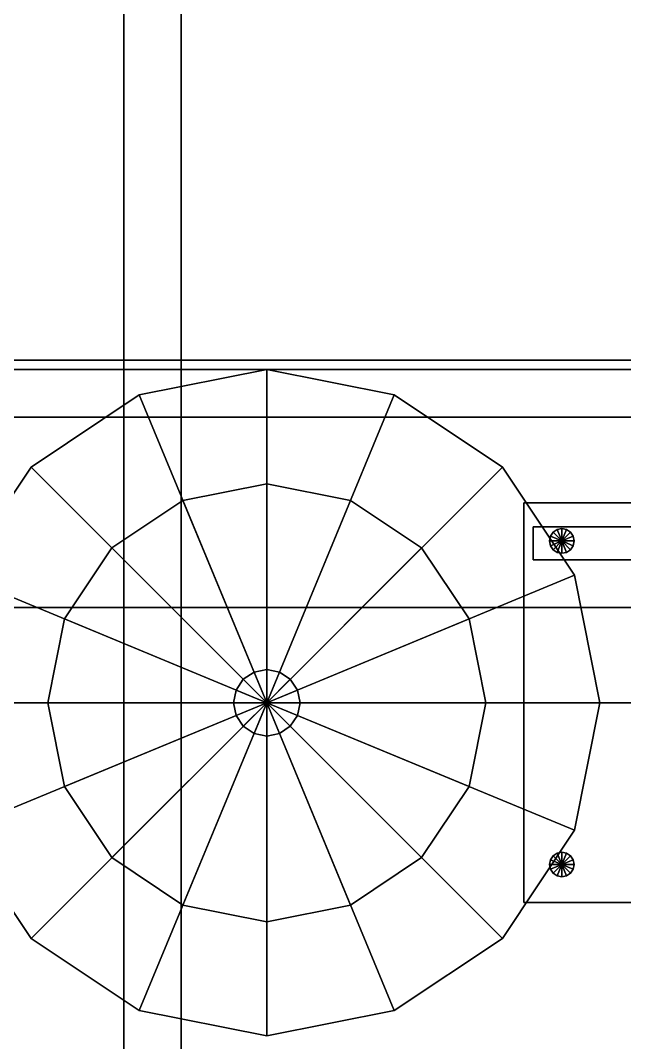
# Model space of a CAD drawing. Header units: millimetres. Extents: x -8000 to 18500, y -500 to 32500.
# Drawn here: x 8341 to 8976, y 10843 to 11917 of the extents above; entities that cross this region are included whole.
import ezdxf

# ---------------------------------------------------------------- set-up
doc = ezdxf.new("R2010")
doc.units = ezdxf.units.MM
for name, color, linetype in [('3D-FURNITURE', 7, 'Continuous'), ('3D-PERGOLA', 7, 'Continuous'), ('3D-SITE', 7, 'Continuous'), ('3D-SLABS', 7, 'Continuous'), ('3D-VEHICLES', 7, 'Continuous')]:
    doc.layers.add(name, color=color, linetype=linetype)

msp = doc.modelspace()

# ---------------------------------------------------------------- linework, layer by layer
at = {"layer": '3D-FURNITURE', "color": 7}
for points in [[(8600, 11550, 4638), (8466.1, 11523.4, 4638), (8466.1, 11523.4, 4670), (8600, 11550, 4670)], [(8600, 11200, 4670), (8600, 11550, 4670), (8466.1, 11523.4, 4670), (8600, 11200, 4670)], [(8600, 11200, 4638), (8466.1, 11523.4, 4638), (8600, 11550, 4638), (8600, 11200, 4638)], [(8733.9, 11523.4, 4638), (8600, 11550, 4638), (8600, 11550, 4670), (8733.9, 11523.4, 4670)], [(8600, 11200, 4670), (8733.9, 11523.4, 4670), (8600, 11550, 4670), (8600, 11200, 4670)], [(8600, 11200, 4638), (8600, 11550, 4638), (8733.9, 11523.4, 4638), (8600, 11200, 4638)], [(8466.1, 11523.4, 4638), (8352.5, 11447.5, 4638), (8352.5, 11447.5, 4670), (8466.1, 11523.4, 4670)], [(8600, 11200, 4670), (8466.1, 11523.4, 4670), (8352.5, 11447.5, 4670), (8600, 11200, 4670)], [(8600, 11200, 4638), (8352.5, 11447.5, 4638), (8466.1, 11523.4, 4638), (8600, 11200, 4638)], [(8600, 11200, 4670), (8847.5, 11447.5, 4670), (8733.9, 11523.4, 4670), (8600, 11200, 4670)], [(8600, 11200, 4638), (8733.9, 11523.4, 4638), (8847.5, 11447.5, 4638), (8600, 11200, 4638)], [(8847.5, 11447.5, 4638), (8733.9, 11523.4, 4638), (8733.9, 11523.4, 4670), (8847.5, 11447.5, 4670)], [(8352.5, 11447.5, 4638), (8276.6, 11333.9, 4638), (8276.6, 11333.9, 4670), (8352.5, 11447.5, 4670)], [(8600, 11200, 4670), (8352.5, 11447.5, 4670), (8276.6, 11333.9, 4670), (8600, 11200, 4670)], [(8600, 11200, 4638), (8276.6, 11333.9, 4638), (8352.5, 11447.5, 4638), (8600, 11200, 4638)], [(8600, 11200, 4670), (8923.4, 11333.9, 4670), (8847.5, 11447.5, 4670), (8600, 11200, 4670)], [(8600, 11200, 4638), (8847.5, 11447.5, 4638), (8923.4, 11333.9, 4638), (8600, 11200, 4638)], [(8923.4, 11333.9, 4638), (8847.5, 11447.5, 4638), (8847.5, 11447.5, 4670), (8923.4, 11333.9, 4670)], [(8600, 11430, 3950), (8512, 11412.5, 3950), (8512, 11412.5, 3968), (8600, 11430, 3968)], [(8600, 11200, 3968), (8600, 11430, 3968), (8512, 11412.5, 3968), (8600, 11200, 3968)], [(8600, 11200, 3950), (8512, 11412.5, 3950), (8600, 11430, 3950), (8600, 11200, 3950)], [(8688, 11412.5, 3950), (8600, 11430, 3950), (8600, 11430, 3968), (8688, 11412.5, 3968)], [(8600, 11200, 3968), (8688, 11412.5, 3968), (8600, 11430, 3968), (8600, 11200, 3968)], [(8600, 11200, 3950), (8600, 11430, 3950), (8688, 11412.5, 3950), (8600, 11200, 3950)], [(8512, 11412.5, 3950), (8437.4, 11362.6, 3950), (8437.4, 11362.6, 3968), (8512, 11412.5, 3968)], [(8600, 11200, 3968), (8512, 11412.5, 3968), (8437.4, 11362.6, 3968), (8600, 11200, 3968)], [(8600, 11200, 3950), (8437.4, 11362.6, 3950), (8512, 11412.5, 3950), (8600, 11200, 3950)], [(8600, 11200, 3968), (8762.6, 11362.6, 3968), (8688, 11412.5, 3968), (8600, 11200, 3968)], [(8600, 11200, 3950), (8688, 11412.5, 3950), (8762.6, 11362.6, 3950), (8600, 11200, 3950)], [(8762.6, 11362.6, 3950), (8688, 11412.5, 3950), (8688, 11412.5, 3968), (8762.6, 11362.6, 3968)], [(8870, 10990, 4360), (8870, 11410, 4360), (9290, 11410, 4360), (9290, 10990, 4360)], [(8870, 11410, 4360), (8870, 11410, 4400), (9290, 11410, 4400), (9290, 11410, 4360)], [(8870, 10990, 4360), (8870, 10990, 4400), (8870, 11410, 4400), (8870, 11410, 4360)], [(8870, 10990, 4400), (9290, 10990, 4400), (9290, 11410, 4400), (8870, 11410, 4400)], [(8880, 11350, 4650), (8880, 11385, 4650), (9280, 11385, 4650), (9280, 11350, 4650)], [(8880, 11385, 4650), (8880, 11385, 4740), (9280, 11385, 4740), (9280, 11385, 4650)], [(8880, 11350, 4650), (8880, 11350, 4740), (8880, 11385, 4740), (8880, 11385, 4650)], [(8880, 11350, 4740), (9280, 11350, 4740), (9280, 11385, 4740), (8880, 11385, 4740)], [(8910, 11383, 3950), (8905, 11382, 3950), (8905, 11382, 4380), (8910, 11383, 4380)], [(8910, 11370, 4380), (8910, 11383, 4380), (8905, 11382, 4380), (8910, 11370, 4380)], [(8910, 11370, 3950), (8905, 11382, 3950), (8910, 11383, 3950), (8910, 11370, 3950)], [(8915, 11382, 3950), (8910, 11383, 3950), (8910, 11383, 4380), (8915, 11382, 4380)], [(8910, 11370, 4380), (8915, 11382, 4380), (8910, 11383, 4380), (8910, 11370, 4380)], [(8910, 11370, 3950), (8910, 11383, 3950), (8915, 11382, 3950), (8910, 11370, 3950)], [(8898, 11375, 3950), (8897, 11370, 3950), (8897, 11370, 4380), (8898, 11375, 4380)], [(8910, 11370, 4380), (8898, 11375, 4380), (8897, 11370, 4380), (8910, 11370, 4380)], [(8910, 11370, 3950), (8897, 11370, 3950), (8898, 11375, 3950), (8910, 11370, 3950)], [(8900.8, 11379.2, 3950), (8898, 11375, 3950), (8898, 11375, 4380), (8900.8, 11379.2, 4380)], [(8910, 11370, 4380), (8900.8, 11379.2, 4380), (8898, 11375, 4380), (8910, 11370, 4380)], [(8910, 11370, 3950), (8898, 11375, 3950), (8900.8, 11379.2, 3950), (8910, 11370, 3950)], [(8905, 11382, 3950), (8900.8, 11379.2, 3950), (8900.8, 11379.2, 4380), (8905, 11382, 4380)], [(8910, 11370, 4380), (8905, 11382, 4380), (8900.8, 11379.2, 4380), (8910, 11370, 4380)], [(8910, 11370, 3950), (8900.8, 11379.2, 3950), (8905, 11382, 3950), (8910, 11370, 3950)], [(8910, 11370, 4380), (8919.2, 11379.2, 4380), (8915, 11382, 4380), (8910, 11370, 4380)], [(8910, 11370, 3950), (8915, 11382, 3950), (8919.2, 11379.2, 3950), (8910, 11370, 3950)], [(8910, 11370, 4380), (8922, 11375, 4380), (8919.2, 11379.2, 4380), (8910, 11370, 4380)], [(8910, 11370, 3950), (8919.2, 11379.2, 3950), (8922, 11375, 3950), (8910, 11370, 3950)], [(8910, 11370, 4380), (8923, 11370, 4380), (8922, 11375, 4380), (8910, 11370, 4380)], [(8910, 11370, 3950), (8922, 11375, 3950), (8923, 11370, 3950), (8910, 11370, 3950)], [(8919.2, 11379.2, 3950), (8915, 11382, 3950), (8915, 11382, 4380), (8919.2, 11379.2, 4380)], [(8922, 11375, 3950), (8919.2, 11379.2, 3950), (8919.2, 11379.2, 4380), (8922, 11375, 4380)], [(8923, 11370, 3950), (8922, 11375, 3950), (8922, 11375, 4380), (8923, 11370, 4380)], [(8437.4, 11362.6, 3950), (8387.5, 11288, 3950), (8387.5, 11288, 3968), (8437.4, 11362.6, 3968)], [(8600, 11200, 3968), (8437.4, 11362.6, 3968), (8387.5, 11288, 3968), (8600, 11200, 3968)], [(8600, 11200, 3950), (8387.5, 11288, 3950), (8437.4, 11362.6, 3950), (8600, 11200, 3950)], [(8600, 11200, 3968), (8812.5, 11288, 3968), (8762.6, 11362.6, 3968), (8600, 11200, 3968)], [(8600, 11200, 3950), (8762.6, 11362.6, 3950), (8812.5, 11288, 3950), (8600, 11200, 3950)], [(8812.5, 11288, 3950), (8762.6, 11362.6, 3950), (8762.6, 11362.6, 3968), (8812.5, 11288, 3968)], [(8897, 11370, 3950), (8898, 11365, 3950), (8898, 11365, 4380), (8897, 11370, 4380)], [(8910, 11370, 4380), (8897, 11370, 4380), (8898, 11365, 4380), (8910, 11370, 4380)], [(8910, 11370, 3950), (8898, 11365, 3950), (8897, 11370, 3950), (8910, 11370, 3950)], [(8910, 11370, 4380), (8898, 11365, 4380), (8900.8, 11360.8, 4380), (8910, 11370, 4380)], [(8910, 11370, 3950), (8900.8, 11360.8, 3950), (8898, 11365, 3950), (8910, 11370, 3950)], [(8898, 11365, 3950), (8900.8, 11360.8, 3950), (8900.8, 11360.8, 4380), (8898, 11365, 4380)], [(8910, 11370, 4380), (8900.8, 11360.8, 4380), (8905, 11358, 4380), (8910, 11370, 4380)], [(8910, 11370, 3950), (8905, 11358, 3950), (8900.8, 11360.8, 3950), (8910, 11370, 3950)], [(8910, 11370, 4380), (8905, 11358, 4380), (8910, 11357, 4380), (8910, 11370, 4380)], [(8910, 11370, 3950), (8910, 11357, 3950), (8905, 11358, 3950), (8910, 11370, 3950)], [(8910, 11370, 4380), (8910, 11357, 4380), (8915, 11358, 4380), (8910, 11370, 4380)], [(8910, 11370, 3950), (8915, 11358, 3950), (8910, 11357, 3950), (8910, 11370, 3950)], [(8910, 11370, 4380), (8915, 11358, 4380), (8919.2, 11360.8, 4380), (8910, 11370, 4380)], [(8910, 11370, 3950), (8919.2, 11360.8, 3950), (8915, 11358, 3950), (8910, 11370, 3950)], [(8910, 11370, 4380), (8919.2, 11360.8, 4380), (8922, 11365, 4380), (8910, 11370, 4380)], [(8910, 11370, 3950), (8922, 11365, 3950), (8919.2, 11360.8, 3950), (8910, 11370, 3950)], [(8910, 11370, 4380), (8922, 11365, 4380), (8923, 11370, 4380), (8910, 11370, 4380)], [(8910, 11370, 3950), (8923, 11370, 3950), (8922, 11365, 3950), (8910, 11370, 3950)], [(8919.2, 11360.8, 3950), (8922, 11365, 3950), (8922, 11365, 4380), (8919.2, 11360.8, 4380)], [(8922, 11365, 3950), (8923, 11370, 3950), (8923, 11370, 4380), (8922, 11365, 4380)], [(8900.8, 11360.8, 3950), (8905, 11358, 3950), (8905, 11358, 4380), (8900.8, 11360.8, 4380)], [(8905, 11358, 3950), (8910, 11357, 3950), (8910, 11357, 4380), (8905, 11358, 4380)], [(8910, 11357, 3950), (8915, 11358, 3950), (8915, 11358, 4380), (8910, 11357, 4380)], [(8915, 11358, 3950), (8919.2, 11360.8, 3950), (8919.2, 11360.8, 4380), (8915, 11358, 4380)], [(8880, 11350, 4650), (9280, 11350, 4650), (9280, 11350, 4740), (8880, 11350, 4740)], [(8600, 11200, 4670), (8276.6, 11333.9, 4670), (8250, 11200, 4670), (8600, 11200, 4670)], [(8600, 11200, 4638), (8250, 11200, 4638), (8276.6, 11333.9, 4638), (8600, 11200, 4638)], [(8600, 11200, 4670), (8950, 11200, 4670), (8923.4, 11333.9, 4670), (8600, 11200, 4670)], [(8600, 11200, 4638), (8923.4, 11333.9, 4638), (8950, 11200, 4638), (8600, 11200, 4638)], [(8950, 11200, 4638), (8923.4, 11333.9, 4638), (8923.4, 11333.9, 4670), (8950, 11200, 4670)], [(8387.5, 11288, 3950), (8370, 11200, 3950), (8370, 11200, 3968), (8387.5, 11288, 3968)], [(8600, 11200, 3968), (8387.5, 11288, 3968), (8370, 11200, 3968), (8600, 11200, 3968)], [(8600, 11200, 3950), (8370, 11200, 3950), (8387.5, 11288, 3950), (8600, 11200, 3950)], [(8600, 11200, 3968), (8830, 11200, 3968), (8812.5, 11288, 3968), (8600, 11200, 3968)], [(8600, 11200, 3950), (8812.5, 11288, 3950), (8830, 11200, 3950), (8600, 11200, 3950)], [(8830, 11200, 3950), (8812.5, 11288, 3950), (8812.5, 11288, 3968), (8830, 11200, 3968)], [(8600, 11235, 3968), (8586.6, 11232.3, 3968), (8586.6, 11232.3, 4638), (8600, 11235, 4638)], [(8600, 11200, 4638), (8600, 11235, 4638), (8586.6, 11232.3, 4638), (8600, 11200, 4638)], [(8600, 11200, 3968), (8586.6, 11232.3, 3968), (8600, 11235, 3968), (8600, 11200, 3968)], [(8613.4, 11232.3, 3968), (8600, 11235, 3968), (8600, 11235, 4638), (8613.4, 11232.3, 4638)], [(8600, 11200, 4638), (8613.4, 11232.3, 4638), (8600, 11235, 4638), (8600, 11200, 4638)], [(8600, 11200, 3968), (8600, 11235, 3968), (8613.4, 11232.3, 3968), (8600, 11200, 3968)], [(8575.3, 11224.7, 3968), (8567.7, 11213.4, 3968), (8567.7, 11213.4, 4638), (8575.3, 11224.7, 4638)], [(8600, 11200, 4638), (8575.3, 11224.7, 4638), (8567.7, 11213.4, 4638), (8600, 11200, 4638)], [(8600, 11200, 3968), (8567.7, 11213.4, 3968), (8575.3, 11224.7, 3968), (8600, 11200, 3968)], [(8586.6, 11232.3, 3968), (8575.3, 11224.7, 3968), (8575.3, 11224.7, 4638), (8586.6, 11232.3, 4638)], [(8600, 11200, 4638), (8586.6, 11232.3, 4638), (8575.3, 11224.7, 4638), (8600, 11200, 4638)], [(8600, 11200, 3968), (8575.3, 11224.7, 3968), (8586.6, 11232.3, 3968), (8600, 11200, 3968)], [(8600, 11200, 4638), (8624.7, 11224.7, 4638), (8613.4, 11232.3, 4638), (8600, 11200, 4638)], [(8600, 11200, 3968), (8613.4, 11232.3, 3968), (8624.7, 11224.7, 3968), (8600, 11200, 3968)], [(8600, 11200, 4638), (8632.3, 11213.4, 4638), (8624.7, 11224.7, 4638), (8600, 11200, 4638)], [(8600, 11200, 3968), (8624.7, 11224.7, 3968), (8632.3, 11213.4, 3968), (8600, 11200, 3968)], [(8624.7, 11224.7, 3968), (8613.4, 11232.3, 3968), (8613.4, 11232.3, 4638), (8624.7, 11224.7, 4638)], [(8632.3, 11213.4, 3968), (8624.7, 11224.7, 3968), (8624.7, 11224.7, 4638), (8632.3, 11213.4, 4638)], [(8567.7, 11213.4, 3968), (8565, 11200, 3968), (8565, 11200, 4638), (8567.7, 11213.4, 4638)], [(8600, 11200, 4638), (8567.7, 11213.4, 4638), (8565, 11200, 4638), (8600, 11200, 4638)], [(8600, 11200, 3968), (8565, 11200, 3968), (8567.7, 11213.4, 3968), (8600, 11200, 3968)], [(8600, 11200, 4638), (8635, 11200, 4638), (8632.3, 11213.4, 4638), (8600, 11200, 4638)], [(8600, 11200, 3968), (8632.3, 11213.4, 3968), (8635, 11200, 3968), (8600, 11200, 3968)], [(8635, 11200, 3968), (8632.3, 11213.4, 3968), (8632.3, 11213.4, 4638), (8635, 11200, 4638)], [(8600, 11200, 4670), (8250, 11200, 4670), (8276.6, 11066.1, 4670), (8600, 11200, 4670)], [(8600, 11200, 4638), (8276.6, 11066.1, 4638), (8250, 11200, 4638), (8600, 11200, 4638)], [(8600, 11200, 4670), (8276.6, 11066.1, 4670), (8352.5, 10952.5, 4670), (8600, 11200, 4670)], [(8600, 11200, 4638), (8352.5, 10952.5, 4638), (8276.6, 11066.1, 4638), (8600, 11200, 4638)], [(8600, 11200, 4670), (8352.5, 10952.5, 4670), (8466.1, 10876.6, 4670), (8600, 11200, 4670)], [(8600, 11200, 4638), (8466.1, 10876.6, 4638), (8352.5, 10952.5, 4638), (8600, 11200, 4638)], [(8370, 11200, 3950), (8387.5, 11112, 3950), (8387.5, 11112, 3968), (8370, 11200, 3968)], [(8600, 11200, 3968), (8370, 11200, 3968), (8387.5, 11112, 3968), (8600, 11200, 3968)], [(8600, 11200, 3950), (8387.5, 11112, 3950), (8370, 11200, 3950), (8600, 11200, 3950)], [(8600, 11200, 3968), (8387.5, 11112, 3968), (8437.4, 11037.4, 3968), (8600, 11200, 3968)], [(8600, 11200, 3950), (8437.4, 11037.4, 3950), (8387.5, 11112, 3950), (8600, 11200, 3950)], [(8600, 11200, 3968), (8437.4, 11037.4, 3968), (8512, 10987.5, 3968), (8600, 11200, 3968)], [(8600, 11200, 3950), (8512, 10987.5, 3950), (8437.4, 11037.4, 3950), (8600, 11200, 3950)], [(8600, 11200, 4670), (8466.1, 10876.6, 4670), (8600, 10850, 4670), (8600, 11200, 4670)], [(8600, 11200, 4638), (8600, 10850, 4638), (8466.1, 10876.6, 4638), (8600, 11200, 4638)], [(8600, 11200, 3968), (8512, 10987.5, 3968), (8600, 10970, 3968), (8600, 11200, 3968)], [(8600, 11200, 3950), (8600, 10970, 3950), (8512, 10987.5, 3950), (8600, 11200, 3950)], [(8565, 11200, 3968), (8567.7, 11186.6, 3968), (8567.7, 11186.6, 4638), (8565, 11200, 4638)], [(8600, 11200, 4638), (8565, 11200, 4638), (8567.7, 11186.6, 4638), (8600, 11200, 4638)], [(8600, 11200, 3968), (8567.7, 11186.6, 3968), (8565, 11200, 3968), (8600, 11200, 3968)], [(8600, 11200, 4638), (8567.7, 11186.6, 4638), (8575.3, 11175.3, 4638), (8600, 11200, 4638)], [(8600, 11200, 3968), (8575.3, 11175.3, 3968), (8567.7, 11186.6, 3968), (8600, 11200, 3968)], [(8600, 11200, 4638), (8575.3, 11175.3, 4638), (8586.6, 11167.7, 4638), (8600, 11200, 4638)], [(8600, 11200, 3968), (8586.6, 11167.7, 3968), (8575.3, 11175.3, 3968), (8600, 11200, 3968)], [(8600, 11200, 4638), (8586.6, 11167.7, 4638), (8600, 11165, 4638), (8600, 11200, 4638)], [(8600, 11200, 3968), (8600, 11165, 3968), (8586.6, 11167.7, 3968), (8600, 11200, 3968)], [(8600, 11200, 3968), (8600, 10970, 3968), (8688, 10987.5, 3968), (8600, 11200, 3968)], [(8600, 11200, 3950), (8688, 10987.5, 3950), (8600, 10970, 3950), (8600, 11200, 3950)], [(8600, 11200, 3968), (8688, 10987.5, 3968), (8762.6, 11037.4, 3968), (8600, 11200, 3968)], [(8600, 11200, 3950), (8762.6, 11037.4, 3950), (8688, 10987.5, 3950), (8600, 11200, 3950)], [(8600, 11200, 3968), (8762.6, 11037.4, 3968), (8812.5, 11112, 3968), (8600, 11200, 3968)], [(8600, 11200, 3950), (8812.5, 11112, 3950), (8762.6, 11037.4, 3950), (8600, 11200, 3950)], [(8600, 11200, 3968), (8812.5, 11112, 3968), (8830, 11200, 3968), (8600, 11200, 3968)], [(8600, 11200, 3950), (8830, 11200, 3950), (8812.5, 11112, 3950), (8600, 11200, 3950)], [(8600, 11200, 4638), (8600, 11165, 4638), (8613.4, 11167.7, 4638), (8600, 11200, 4638)], [(8600, 11200, 3968), (8613.4, 11167.7, 3968), (8600, 11165, 3968), (8600, 11200, 3968)], [(8600, 11200, 4638), (8613.4, 11167.7, 4638), (8624.7, 11175.3, 4638), (8600, 11200, 4638)], [(8600, 11200, 3968), (8624.7, 11175.3, 3968), (8613.4, 11167.7, 3968), (8600, 11200, 3968)], [(8600, 11200, 4638), (8624.7, 11175.3, 4638), (8632.3, 11186.6, 4638), (8600, 11200, 4638)], [(8600, 11200, 3968), (8632.3, 11186.6, 3968), (8624.7, 11175.3, 3968), (8600, 11200, 3968)], [(8600, 11200, 4638), (8632.3, 11186.6, 4638), (8635, 11200, 4638), (8600, 11200, 4638)], [(8600, 11200, 3968), (8635, 11200, 3968), (8632.3, 11186.6, 3968), (8600, 11200, 3968)], [(8600, 11200, 4670), (8600, 10850, 4670), (8733.9, 10876.6, 4670), (8600, 11200, 4670)], [(8600, 11200, 4638), (8733.9, 10876.6, 4638), (8600, 10850, 4638), (8600, 11200, 4638)], [(8600, 11200, 4670), (8733.9, 10876.6, 4670), (8847.5, 10952.5, 4670), (8600, 11200, 4670)], [(8600, 11200, 4638), (8847.5, 10952.5, 4638), (8733.9, 10876.6, 4638), (8600, 11200, 4638)], [(8600, 11200, 4670), (8847.5, 10952.5, 4670), (8923.4, 11066.1, 4670), (8600, 11200, 4670)], [(8600, 11200, 4638), (8923.4, 11066.1, 4638), (8847.5, 10952.5, 4638), (8600, 11200, 4638)], [(8600, 11200, 4670), (8923.4, 11066.1, 4670), (8950, 11200, 4670), (8600, 11200, 4670)], [(8600, 11200, 4638), (8950, 11200, 4638), (8923.4, 11066.1, 4638), (8600, 11200, 4638)], [(8632.3, 11186.6, 3968), (8635, 11200, 3968), (8635, 11200, 4638), (8632.3, 11186.6, 4638)], [(8812.5, 11112, 3950), (8830, 11200, 3950), (8830, 11200, 3968), (8812.5, 11112, 3968)], [(8923.4, 11066.1, 4638), (8950, 11200, 4638), (8950, 11200, 4670), (8923.4, 11066.1, 4670)], [(8567.7, 11186.6, 3968), (8575.3, 11175.3, 3968), (8575.3, 11175.3, 4638), (8567.7, 11186.6, 4638)], [(8624.7, 11175.3, 3968), (8632.3, 11186.6, 3968), (8632.3, 11186.6, 4638), (8624.7, 11175.3, 4638)], [(8575.3, 11175.3, 3968), (8586.6, 11167.7, 3968), (8586.6, 11167.7, 4638), (8575.3, 11175.3, 4638)], [(8613.4, 11167.7, 3968), (8624.7, 11175.3, 3968), (8624.7, 11175.3, 4638), (8613.4, 11167.7, 4638)], [(8586.6, 11167.7, 3968), (8600, 11165, 3968), (8600, 11165, 4638), (8586.6, 11167.7, 4638)], [(8600, 11165, 3968), (8613.4, 11167.7, 3968), (8613.4, 11167.7, 4638), (8600, 11165, 4638)], [(8387.5, 11112, 3950), (8437.4, 11037.4, 3950), (8437.4, 11037.4, 3968), (8387.5, 11112, 3968)], [(8762.6, 11037.4, 3950), (8812.5, 11112, 3950), (8812.5, 11112, 3968), (8762.6, 11037.4, 3968)], [(8276.6, 11066.1, 4638), (8352.5, 10952.5, 4638), (8352.5, 10952.5, 4670), (8276.6, 11066.1, 4670)], [(8847.5, 10952.5, 4638), (8923.4, 11066.1, 4638), (8923.4, 11066.1, 4670), (8847.5, 10952.5, 4670)], [(8905, 11042, 3950), (8900.8, 11039.2, 3950), (8900.8, 11039.2, 4380), (8905, 11042, 4380)], [(8910, 11030, 4380), (8905, 11042, 4380), (8900.8, 11039.2, 4380), (8910, 11030, 4380)], [(8910, 11030, 3950), (8900.8, 11039.2, 3950), (8905, 11042, 3950), (8910, 11030, 3950)], [(8910, 11043, 3950), (8905, 11042, 3950), (8905, 11042, 4380), (8910, 11043, 4380)], [(8910, 11030, 4380), (8910, 11043, 4380), (8905, 11042, 4380), (8910, 11030, 4380)], [(8910, 11030, 3950), (8905, 11042, 3950), (8910, 11043, 3950), (8910, 11030, 3950)], [(8915, 11042, 3950), (8910, 11043, 3950), (8910, 11043, 4380), (8915, 11042, 4380)], [(8910, 11030, 4380), (8915, 11042, 4380), (8910, 11043, 4380), (8910, 11030, 4380)], [(8910, 11030, 3950), (8910, 11043, 3950), (8915, 11042, 3950), (8910, 11030, 3950)], [(8910, 11030, 4380), (8919.2, 11039.2, 4380), (8915, 11042, 4380), (8910, 11030, 4380)], [(8910, 11030, 3950), (8915, 11042, 3950), (8919.2, 11039.2, 3950), (8910, 11030, 3950)], [(8919.2, 11039.2, 3950), (8915, 11042, 3950), (8915, 11042, 4380), (8919.2, 11039.2, 4380)], [(8437.4, 11037.4, 3950), (8512, 10987.5, 3950), (8512, 10987.5, 3968), (8437.4, 11037.4, 3968)], [(8688, 10987.5, 3950), (8762.6, 11037.4, 3950), (8762.6, 11037.4, 3968), (8688, 10987.5, 3968)], [(8898, 11035, 3950), (8897, 11030, 3950), (8897, 11030, 4380), (8898, 11035, 4380)], [(8910, 11030, 4380), (8898, 11035, 4380), (8897, 11030, 4380), (8910, 11030, 4380)], [(8910, 11030, 3950), (8897, 11030, 3950), (8898, 11035, 3950), (8910, 11030, 3950)], [(8897, 11030, 3950), (8898, 11025, 3950), (8898, 11025, 4380), (8897, 11030, 4380)], [(8910, 11030, 4380), (8897, 11030, 4380), (8898, 11025, 4380), (8910, 11030, 4380)], [(8910, 11030, 3950), (8898, 11025, 3950), (8897, 11030, 3950), (8910, 11030, 3950)], [(8900.8, 11039.2, 3950), (8898, 11035, 3950), (8898, 11035, 4380), (8900.8, 11039.2, 4380)], [(8910, 11030, 4380), (8900.8, 11039.2, 4380), (8898, 11035, 4380), (8910, 11030, 4380)], [(8910, 11030, 3950), (8898, 11035, 3950), (8900.8, 11039.2, 3950), (8910, 11030, 3950)], [(8910, 11030, 4380), (8898, 11025, 4380), (8900.8, 11020.8, 4380), (8910, 11030, 4380)], [(8910, 11030, 3950), (8900.8, 11020.8, 3950), (8898, 11025, 3950), (8910, 11030, 3950)], [(8910, 11030, 4380), (8900.8, 11020.8, 4380), (8905, 11018, 4380), (8910, 11030, 4380)], [(8910, 11030, 3950), (8905, 11018, 3950), (8900.8, 11020.8, 3950), (8910, 11030, 3950)], [(8910, 11030, 4380), (8905, 11018, 4380), (8910, 11017, 4380), (8910, 11030, 4380)], [(8910, 11030, 3950), (8910, 11017, 3950), (8905, 11018, 3950), (8910, 11030, 3950)], [(8910, 11030, 4380), (8922, 11035, 4380), (8919.2, 11039.2, 4380), (8910, 11030, 4380)], [(8910, 11030, 3950), (8919.2, 11039.2, 3950), (8922, 11035, 3950), (8910, 11030, 3950)], [(8910, 11030, 4380), (8923, 11030, 4380), (8922, 11035, 4380), (8910, 11030, 4380)], [(8910, 11030, 3950), (8922, 11035, 3950), (8923, 11030, 3950), (8910, 11030, 3950)], [(8910, 11030, 4380), (8910, 11017, 4380), (8915, 11018, 4380), (8910, 11030, 4380)], [(8910, 11030, 3950), (8915, 11018, 3950), (8910, 11017, 3950), (8910, 11030, 3950)], [(8910, 11030, 4380), (8915, 11018, 4380), (8919.2, 11020.8, 4380), (8910, 11030, 4380)], [(8910, 11030, 3950), (8919.2, 11020.8, 3950), (8915, 11018, 3950), (8910, 11030, 3950)], [(8910, 11030, 4380), (8919.2, 11020.8, 4380), (8922, 11025, 4380), (8910, 11030, 4380)], [(8910, 11030, 3950), (8922, 11025, 3950), (8919.2, 11020.8, 3950), (8910, 11030, 3950)], [(8910, 11030, 4380), (8922, 11025, 4380), (8923, 11030, 4380), (8910, 11030, 4380)], [(8910, 11030, 3950), (8923, 11030, 3950), (8922, 11025, 3950), (8910, 11030, 3950)], [(8922, 11035, 3950), (8919.2, 11039.2, 3950), (8919.2, 11039.2, 4380), (8922, 11035, 4380)], [(8923, 11030, 3950), (8922, 11035, 3950), (8922, 11035, 4380), (8923, 11030, 4380)], [(8922, 11025, 3950), (8923, 11030, 3950), (8923, 11030, 4380), (8922, 11025, 4380)], [(8898, 11025, 3950), (8900.8, 11020.8, 3950), (8900.8, 11020.8, 4380), (8898, 11025, 4380)], [(8900.8, 11020.8, 3950), (8905, 11018, 3950), (8905, 11018, 4380), (8900.8, 11020.8, 4380)], [(8905, 11018, 3950), (8910, 11017, 3950), (8910, 11017, 4380), (8905, 11018, 4380)], [(8910, 11017, 3950), (8915, 11018, 3950), (8915, 11018, 4380), (8910, 11017, 4380)], [(8915, 11018, 3950), (8919.2, 11020.8, 3950), (8919.2, 11020.8, 4380), (8915, 11018, 4380)], [(8919.2, 11020.8, 3950), (8922, 11025, 3950), (8922, 11025, 4380), (8919.2, 11020.8, 4380)], [(8512, 10987.5, 3950), (8600, 10970, 3950), (8600, 10970, 3968), (8512, 10987.5, 3968)], [(8600, 10970, 3950), (8688, 10987.5, 3950), (8688, 10987.5, 3968), (8600, 10970, 3968)], [(8870, 10990, 4360), (9290, 10990, 4360), (9290, 10990, 4400), (8870, 10990, 4400)], [(8352.5, 10952.5, 4638), (8466.1, 10876.6, 4638), (8466.1, 10876.6, 4670), (8352.5, 10952.5, 4670)], [(8733.9, 10876.6, 4638), (8847.5, 10952.5, 4638), (8847.5, 10952.5, 4670), (8733.9, 10876.6, 4670)], [(8466.1, 10876.6, 4638), (8600, 10850, 4638), (8600, 10850, 4670), (8466.1, 10876.6, 4670)], [(8600, 10850, 4638), (8733.9, 10876.6, 4638), (8733.9, 10876.6, 4670), (8600, 10850, 4670)]]:
    msp.add_3dface(points, dxfattribs=at)
at = {"layer": '3D-PERGOLA', "color": 7}
for points in [[(8450, 10000, 6780), (8450, 12480, 6780), (8510, 12480, 6780), (8510, 10000, 6780)], [(8450, 10000, 6780), (8450, 10000, 6900), (8450, 12480, 6900), (8450, 12480, 6780)], [(8450, 10000, 6900), (8510, 10000, 6900), (8510, 12480, 6900), (8450, 12480, 6900)], [(8510, 10000, 6780), (8510, 12480, 6780), (8510, 12480, 6900), (8510, 10000, 6900)]]:
    msp.add_3dface(points, dxfattribs=at)
at = {"layer": '3D-SITE', "color": 7}
for points in [[(-3000, 9900, -30), (-3000, 25500, -30), (13000, 25500, -30), (13000, 9900, -30)], [(-3000, 9900), (13000, 9900), (13000, 25500), (-3000, 25500)], [(6800, 11200, 2), (6800, 11300, 2), (11800, 11300, 2), (11800, 11200, 2)], [(6800, 11300, 2), (6800, 11300, 10), (11800, 11300, 10), (11800, 11300, 2)], [(6800, 11200, 10), (11800, 11200, 10), (11800, 11300, 10), (6800, 11300, 10)], [(6800, 11200, 2), (11800, 11200, 2), (11800, 11200, 10), (6800, 11200, 10)]]:
    msp.add_3dface(points, dxfattribs=at)
at = {"layer": '3D-SLABS', "color": 7}
for points in [[(0, 10000, 3800), (0, 12500, 3800), (10000, 12500, 3800), (10000, 10000, 3800)], [(0, 10000, 3950), (10000, 10000, 3950), (10000, 12500, 3950), (0, 12500, 3950)]]:
    msp.add_3dface(points, dxfattribs=at)
at = {"layer": '3D-VEHICLES', "color": 7}
for points in [[(7200, 11500, 200), (7200, 13400, 200), (11400, 13400, 200), (11400, 11500, 200)], [(7200, 11500, 950), (11400, 11500, 950), (11400, 13400, 950), (7200, 13400, 950)], [(7800, 11550, 950), (7800, 13350, 950), (10300, 13350, 950), (10300, 11550, 950)], [(7800, 11550, 1630), (10300, 11550, 1630), (10300, 13350, 1630), (7800, 13350, 1630)], [(7780, 11560, 960), (7780, 13340, 960), (10320, 13340, 960), (10320, 11560, 960)], [(7780, 11560, 1610), (10320, 11560, 1610), (10320, 13340, 1610), (7780, 13340, 1610)], [(7780, 11560, 960), (10320, 11560, 960), (10320, 11560, 1610), (7780, 11560, 1610)], [(7800, 11550, 950), (10300, 11550, 950), (10300, 11550, 1630), (7800, 11550, 1630)], [(7200, 11500, 200), (11400, 11500, 200), (11400, 11500, 950), (7200, 11500, 950)]]:
    msp.add_3dface(points, dxfattribs=at)

doc.saveas('drawing.dxf')
